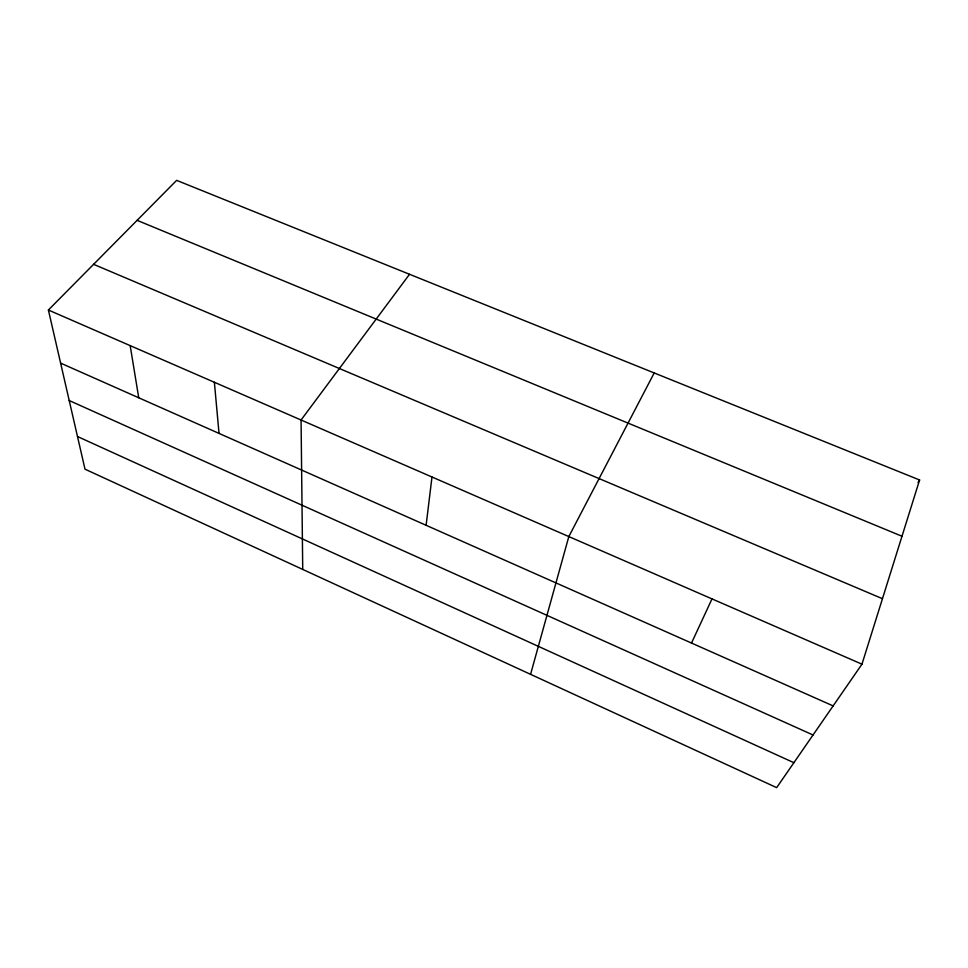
<?xml version="1.0" encoding="UTF-8"?>
<svg xmlns="http://www.w3.org/2000/svg" width="968" height="968" viewBox="0 0 968 968"><rect width="100%" height="100%" fill="white"/><g stroke="black" fill="none" stroke-linecap="round" stroke-linejoin="round"><path stroke-width="1.45" d="M426.114 525.285L431.982 476.994M530.573 674.333L568.821 536.574L654.211 372.958M861.968 664.181L919.6 479.983L176.648 180.363L48.4 310.026L85.002 469.178L776.651 787.637L861.968 664.181L48.4 310.026M691.503 643.055L712 598.902M918.015 482.548L919.6 479.983M409.537 274.283L301.06 420.003L302.73 569.426M137.105 220.341L901.995 536.248M93.593 264.325L882.453 598.696M60.609 363.109L833.145 705.902M69.212 400.534L813.035 734.99M77.488 436.52L793.893 762.699M130.184 345.624L138.739 397.775M214.376 382.275L219.034 433.41"/></g></svg>
